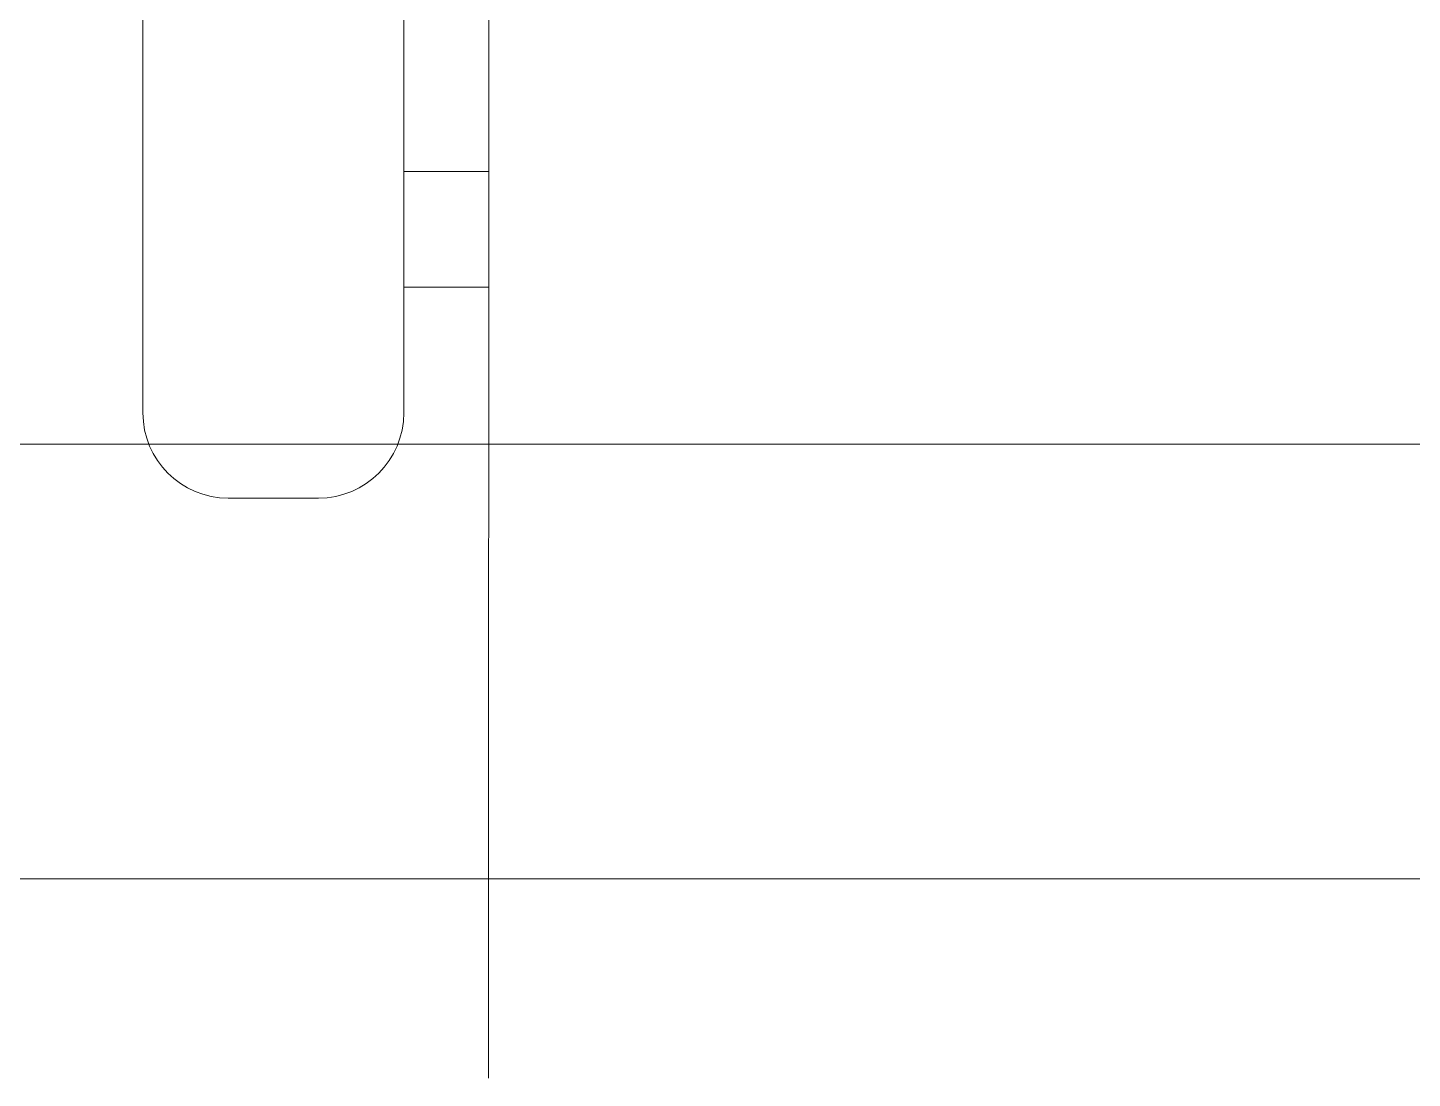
# Model space of a CAD drawing. Header units: metres. Extents: x 75097 to 220762, y -1557923 to -1361206.
# Drawn here: x 105124.7 to 105443.2, y -1446818.9 to -1446577.3 of the extents above; entities that cross this region are included whole.
import ezdxf

# ---------------------------------------------------------------- set-up
doc = ezdxf.new("R2010")
doc.units = ezdxf.units.M
doc.layers.get('0').update_dxf_attribs({"lineweight": 0})
doc.layers.add('A-100 - Copy$0$Medical Equipment and Furniture', color=8, linetype='Continuous', lineweight=0)
doc.layers.add('A-100 - Copy$0$NEW', color=8, linetype='Continuous', lineweight=5)

# ---------------------------------------------------------------- blocks, each defined once
blk = doc.blocks.new('*X81')
for p, q in [((5, 3), (5, 3)), ((5, 3), (5, 3)), ((5, 3), (5, 3)), ((5, 3), (5, 3)), ((5, 3), (5, 3)), ((5, 3), (5, 3)), ((5, 3), (5, 3)), ((5, 3), (5, 3)), ((5, 3), (5, 3)), ((5, 3), (5, 3)), ((5, 3), (5, 3)), ((5, 3), (5, 3)), ((5, 3), (5, 3)), ((5, 3), (5, 3)), ((5, 3), (5, 3)), ((5, 3), (5, 3)), ((5, 3), (5, 3)), ((5, 3), (5, 3)), ((5, 3), (5, 3)), ((5, 3), (5, 3)), ((5, 3), (5, 3)), ((5, 3), (5, 3)), ((5, 3), (5, 3)), ((5, 3), (5, 3)), ((5, 3), (5, 3)), ((5, 3), (5, 3)), ((5, 3), (5, 3)), ((5, 3), (5, 3)), ((5, 3), (5, 3)), ((5, 3), (5, 3)), ((5, 3), (5, 3)), ((5, 3), (5, 3)), ((5, 3), (5, 3)), ((5, 3), (5, 3)), ((5, 3), (5, 3)), ((5, 3), (5, 3)), ((5, 3), (5, 3)), ((5, 3), (5, 3)), ((5, 3), (5, 3)), ((5, 3), (5, 3)), ((5, 3), (5, 3)), ((5, 3), (5, 3)), ((5, 3), (5, 3)), ((5, 3), (5, 3)), ((5, 3), (5, 3)), ((5, 3), (5, 3)), ((5, 3), (5, 3)), ((5, 3), (5, 3)), ((5, 3), (5, 3)), ((5, 3), (5, 3)), ((5, 3), (5, 3)), ((5, 3), (5, 3)), ((5, 3), (5, 3)), ((5, 3), (5, 3)), ((5, 3), (5, 3)), ((5, 3), (5, 3)), ((5, 3), (5, 3)), ((5, 3), (5, 3)), ((5, 3), (5, 3)), ((5, 3), (5, 3)), ((5, 3), (5, 3)), ((5, 3), (5, 3)), ((5, 3), (5, 3)), ((5, 3), (5, 3)), ((5, 3), (5, 3)), ((5, 3), (5, 3)), ((6, 3), (5, 3)), ((5, 3), (5, 3)), ((6, 3), (5, 3)), ((5, 3), (5, 3)), ((6, 3), (5, 3)), ((5, 3), (5, 3)), ((6, 3), (5, 3)), ((5, 3), (5, 3)), ((5, 3), (5, 3)), ((5, 3), (5, 3)), ((5, 3), (5, 3)), ((5, 3), (5, 3)), ((5, 3), (5, 3)), ((5, 3), (5, 3)), ((5, 3), (5, 3)), ((5, 3), (5, 3)), ((5, 3), (5, 3)), ((5, 3), (5, 3)), ((5, 3), (5, 3)), ((5, 3), (5, 3)), ((5, 3), (5, 3)), ((5, 3), (5, 3)), ((5, 3), (5, 3)), ((5, 3), (5, 3)), ((5, 3), (5, 3)), ((5, 3), (5, 3)), ((5, 3), (5, 3)), ((5, 3), (5, 3)), ((5, 3), (5, 3)), ((5, 3), (5, 3)), ((6, 3), (6, 3)), ((6, 3), (6, 3)), ((6, 3), (6, 3)), ((6, 3), (6, 3)), ((6, 3), (6, 3)), ((6, 3), (6, 3)), ((6, 3), (6, 3)), ((6, 3), (6, 3)), ((6, 3), (6, 3)), ((6, 3), (6, 3)), ((6, 3), (6, 3)), ((6, 3), (6, 3)), ((6, 3), (6, 3)), ((6, 3), (6, 3)), ((6, 3), (6, 3)), ((6, 3), (6, 3)), ((6, 3), (6, 3)), ((6, 3), (6, 3)), ((6, 3), (6, 3)), ((6, 3), (6, 3)), ((6, 3), (6, 3)), ((6, 3), (6, 3)), ((6, 3), (6, 3)), ((6, 3), (6, 3)), ((6, 3), (6, 3)), ((6, 3), (6, 3)), ((6, 3), (6, 3)), ((6, 3), (6, 3)), ((6, 3), (6, 3)), ((6, 3), (6, 3)), ((6, 3), (6, 3)), ((6, 3), (6, 3)), ((6, 3), (6, 3)), ((6, 3), (6, 3)), ((6, 3), (6, 3)), ((6, 3), (6, 3)), ((6, 3), (6, 3)), ((6, 3), (6, 3)), ((6, 3), (6, 3)), ((6, 3), (6, 3)), ((6, 3), (6, 3)), ((6, 3), (6, 3)), ((6, 3), (6, 3)), ((6, 3), (6, 3)), ((6, 3), (6, 3)), ((6, 3), (6, 3)), ((6, 3), (6, 3)), ((6, 3), (6, 3)), ((6, 3), (6, 3)), ((6, 3), (6, 3)), ((6, 3), (6, 3)), ((6, 3), (6, 3)), ((6, 3), (6, 3)), ((6, 3), (6, 3)), ((6, 3), (6, 3)), ((6, 3), (6, 3)), ((6, 3), (6, 3)), ((6, 3), (6, 3)), ((6, 3), (6, 3)), ((6, 3), (6, 3)), ((6, 3), (6, 3)), ((6, 3), (6, 3)), ((6, 3), (6, 3)), ((6, 3), (6, 3)), ((6, 3), (6, 3)), ((6, 3), (6, 3)), ((6, 3), (6, 3)), ((6, 3), (6, 3)), ((6, 3), (6, 3)), ((6, 3), (6, 3)), ((6, 3), (6, 3)), ((6, 3), (6, 3)), ((6, 3), (6, 3)), ((6, 3), (6, 3)), ((6, 3), (6, 3)), ((6, 3), (6, 3)), ((6, 3), (6, 3)), ((6, 3), (6, 3)), ((6, 3), (6, 3)), ((6, 3), (6, 3)), ((6, 3), (6, 3)), ((6, 3), (6, 3)), ((6, 3), (6, 3)), ((6, 3), (6, 3)), ((6, 3), (6, 3)), ((6, 3), (6, 3)), ((6, 3), (6, 3)), ((6, 3), (6, 3)), ((6, 3), (6, 3)), ((6, 3), (6, 3)), ((6, 3), (6, 3)), ((6, 3), (6, 3)), ((6, 3), (6, 3)), ((6, 3), (6, 3)), ((6, 3), (6, 3)), ((6, 3), (6, 3)), ((6, 3), (6, 3)), ((6, 3), (6, 3)), ((6, 3), (6, 3)), ((6, 3), (6, 3)), ((6, 3), (6, 3)), ((6, 3), (6, 3)), ((6, 3), (6, 3)), ((6, 3), (6, 3)), ((6, 3), (6, 3)), ((6, 3), (6, 3)), ((6, 3), (6, 3)), ((6, 3), (6, 3)), ((6, 3), (6, 3)), ((6, 3), (6, 3)), ((6, 3), (6, 3)), ((6, 3), (6, 3)), ((6, 3), (6, 3)), ((6, 3), (6, 3)), ((6, 3), (6, 3)), ((6, 3), (6, 3)), ((6, 3), (6, 3)), ((6, 3), (6, 3)), ((6, 3), (6, 3)), ((6, 3), (6, 3)), ((6, 3), (6, 3)), ((6, 3), (6, 3)), ((6, 3), (6, 3)), ((6, 3), (6, 3)), ((6, 3), (6, 3)), ((6, 3), (6, 3)), ((6, 3), (6, 3)), ((6, 3), (6, 3)), ((6, 3), (6, 3)), ((6, 3), (6, 3)), ((6, 3), (6, 3)), ((6, 3), (6, 3)), ((6, 3), (6, 3)), ((6, 3), (6, 3)), ((6, 3), (6, 3)), ((6, 3), (6, 3)), ((6, 3), (6, 3)), ((6, 3), (6, 3)), ((6, 3), (6, 3)), ((6, 3), (6, 3)), ((6, 3), (6, 3)), ((6, 3), (6, 3)), ((6, 3), (6, 3)), ((6, 3), (6, 3)), ((6, 3), (6, 3)), ((6, 3), (6, 3)), ((6, 3), (6, 3)), ((6, 3), (6, 3)), ((6, 3), (6, 3)), ((6, 3), (6, 3)), ((6, 3), (6, 3)), ((6, 3), (6, 3)), ((6, 3), (6, 3)), ((6, 3), (6, 3)), ((6, 3), (6, 3)), ((6, 3), (6, 3)), ((6, 3), (6, 3)), ((6, 3), (6, 3)), ((6, 3), (6, 3)), ((6, 3), (6, 3)), ((6, 3), (6, 3)), ((6, 3), (6, 3)), ((6, 3), (6, 3)), ((6, 3), (6, 3)), ((6, 3), (6, 3)), ((6, 3), (6, 3)), ((6, 3), (6, 3)), ((6, 3), (6, 3)), ((6, 3), (6, 3)), ((6, 3), (6, 3)), ((6, 3), (6, 3)), ((6, 3), (6, 3)), ((6, 3), (6, 3)), ((6, 3), (6, 3)), ((6, 3), (6, 3)), ((6, 3), (6, 3)), ((6, 3), (6, 3)), ((6, 3), (6, 3)), ((6, 3), (6, 3)), ((6, 3), (6, 3)), ((6, 3), (6, 3)), ((6, 3), (6, 3)), ((6, 3), (6, 3)), ((6, 3), (6, 3)), ((6, 3), (6, 3)), ((6, 3), (6, 3)), ((6, 3), (6, 3)), ((6, 3), (6, 3)), ((6, 3), (6, 3)), ((6, 3), (6, 3)), ((6, 3), (6, 3)), ((6, 3), (6, 3)), ((6, 3), (6, 3)), ((6, 3), (6, 3)), ((6, 3), (6, 3)), ((6, 3), (6, 3)), ((6, 3), (6, 3)), ((6, 3), (6, 3)), ((6, 3), (6, 3)), ((6, 3), (6, 3)), ((6, 3), (6, 3)), ((6, 3), (6, 3)), ((6, 3), (6, 3)), ((6, 3), (6, 3)), ((6, 3), (5, 3)), ((6, 3), (5, 3)), ((6, 3), (5, 3)), ((6, 3), (5, 3)), ((6, 3), (5, 3)), ((6, 3), (6, 3)), ((6, 3), (6, 3)), ((6, 3), (6, 3)), ((6, 3), (6, 3)), ((6, 3), (6, 3)), ((6, 3), (6, 3)), ((6, 3), (6, 3)), ((6, 3), (6, 3)), ((6, 3), (6, 3)), ((6, 3), (6, 3)), ((6, 3), (6, 3)), ((6, 3), (6, 3)), ((6, 3), (6, 3)), ((6, 3), (6, 3)), ((6, 3), (6, 3)), ((6, 3), (6, 3)), ((6, 3), (6, 3)), ((6, 3), (6, 3)), ((6, 3), (6, 3)), ((6, 3), (6, 3)), ((6, 3), (6, 3)), ((6, 3), (6, 3)), ((6, 3), (6, 3)), ((6, 3), (6, 3)), ((6, 3), (6, 3)), ((6, 3), (6, 3)), ((6, 3), (6, 3)), ((6, 3), (6, 3)), ((6, 3), (6, 3)), ((6, 3), (6, 3)), ((6, 3), (6, 3)), ((6, 3), (6, 3)), ((6, 3), (6, 3)), ((6, 3), (6, 3)), ((6, 3), (6, 3)), ((6, 3), (6, 3)), ((6, 3), (6, 3)), ((6, 3), (6, 3)), ((6, 3), (6, 3)), ((6, 3), (6, 3)), ((6, 3), (6, 3)), ((6, 3), (6, 3)), ((6, 3), (6, 3)), ((6, 3), (6, 3)), ((6, 3), (6, 3)), ((6, 3), (6, 3)), ((6, 3), (6, 3)), ((6, 3), (6, 3)), ((6, 3), (6, 3)), ((6, 3), (6, 3)), ((6, 3), (6, 3)), ((6, 3), (6, 3)), ((6, 3), (6, 3)), ((6, 3), (6, 3)), ((6, 3), (6, 3)), ((6, 3), (6, 3)), ((6, 3), (6, 3)), ((6, 3), (6, 3)), ((6, 3), (6, 3)), ((6, 3), (6, 3)), ((6, 3), (6, 3)), ((6, 3), (6, 3)), ((6, 3), (6, 3)), ((6, 3), (6, 3)), ((6, 3), (6, 3)), ((6, 3), (6, 3)), ((6, 3), (6, 3)), ((6, 3), (6, 3)), ((6, 3), (6, 3)), ((6, 3), (6, 3)), ((6, 3), (6, 3)), ((6, 3), (6, 3)), ((6, 3), (6, 3)), ((6, 3), (6, 3)), ((6, 3), (6, 3)), ((6, 3), (6, 3)), ((6, 3), (6, 3)), ((6, 3), (6, 3)), ((6, 3), (6, 3)), ((6, 3), (6, 3)), ((6, 3), (6, 3)), ((6, 3), (6, 3)), ((6, 3), (6, 3)), ((6, 3), (6, 3)), ((6, 3), (6, 3)), ((6, 3), (6, 3)), ((6, 3), (6, 3)), ((6, 3), (6, 3)), ((6, 3), (6, 3)), ((6, 3), (6, 3)), ((6, 3), (6, 3)), ((6, 3), (6, 3)), ((6, 3), (6, 3)), ((6, 3), (6, 3)), ((6, 3), (6, 3)), ((6, 3), (6, 3)), ((6, 3), (6, 3)), ((6, 3), (6, 3)), ((6, 3), (6, 3)), ((6, 3), (6, 3)), ((6, 3), (6, 3)), ((6, 3), (6, 3)), ((6, 3), (6, 3)), ((6, 3), (6, 3)), ((6, 3), (6, 3)), ((6, 3), (6, 3)), ((6, 3), (6, 3)), ((6, 3), (6, 3)), ((6, 3), (6, 3)), ((6, 3), (6, 3)), ((6, 3), (6, 3)), ((6, 3), (6, 3)), ((6, 3), (6, 3)), ((6, 3), (6, 3)), ((6, 3), (6, 3)), ((6, 3), (6, 3)), ((6, 3), (6, 3)), ((6, 3), (6, 3)), ((6, 3), (6, 3)), ((6, 3), (6, 3)), ((6, 3), (6, 3)), ((6, 3), (6, 3)), ((6, 3), (6, 3)), ((6, 3), (6, 3)), ((6, 3), (6, 3)), ((6, 3), (6, 3)), ((6, 3), (6, 3)), ((6, 3), (6, 3)), ((6, 3), (6, 3)), ((6, 3), (6, 3)), ((6, 3), (6, 3)), ((6, 3), (6, 3)), ((6, 3), (6, 3)), ((6, 3), (6, 3)), ((6, 3), (6, 3)), ((6, 3), (6, 3)), ((6, 3), (6, 3)), ((6, 3), (6, 3)), ((6, 3), (6, 3)), ((6, 3), (6, 3)), ((6, 3), (6, 3)), ((6, 3), (6, 3)), ((6, 3), (6, 3)), ((6, 3), (6, 3)), ((6, 3), (6, 3)), ((6, 3), (6, 3)), ((6, 3), (6, 3)), ((6, 3), (6, 3)), ((6, 3), (6, 3)), ((6, 3), (6, 3)), ((6, 3), (6, 3)), ((6, 3), (6, 3)), ((6, 3), (6, 3)), ((6, 3), (6, 3)), ((6, 3), (6, 3)), ((6, 3), (6, 3)), ((6, 3), (6, 3)), ((6, 3), (6, 3)), ((6, 3), (6, 3)), ((6, 3), (6, 3)), ((6, 3), (6, 3)), ((6, 3), (6, 3)), ((6, 3), (6, 3)), ((6, 3), (6, 3)), ((6, 3), (6, 3)), ((6, 3), (6, 3)), ((6, 3), (6, 3)), ((6, 3), (6, 3)), ((6, 3), (6, 3)), ((6, 3), (6, 3)), ((6, 3), (6, 3)), ((6, 3), (6, 3)), ((6, 3), (6, 3)), ((6, 3), (6, 3)), ((6, 3), (6, 3)), ((6, 3), (6, 3)), ((6, 3), (6, 3)), ((6, 3), (6, 3)), ((6, 3), (6, 3)), ((6, 3), (6, 3)), ((6, 3), (6, 3)), ((6, 3), (6, 3)), ((6, 3), (6, 3)), ((6, 3), (6, 3)), ((6, 3), (6, 3)), ((6, 3), (6, 3)), ((6, 3), (6, 3)), ((6, 3), (6, 3)), ((6, 3), (6, 3)), ((6, 3), (6, 3)), ((6, 3), (6, 3)), ((6, 3), (6, 3)), ((6, 3), (6, 3)), ((6, 3), (6, 3)), ((6, 3), (6, 3)), ((6, 3), (6, 3)), ((6, 3), (6, 3)), ((6, 3), (6, 3)), ((6, 3), (6, 3)), ((6, 3), (6, 3)), ((6, 3), (6, 3)), ((6, 3), (6, 3)), ((6, 3), (6, 3)), ((6, 3), (6, 3)), ((6, 3), (6, 3)), ((6, 3), (6, 3)), ((6, 3), (6, 3)), ((6, 3), (6, 3)), ((6, 3), (6, 3)), ((6, 3), (6, 3)), ((6, 3), (6, 3)), ((6, 3), (6, 3)), ((6, 3), (6, 3)), ((6, 3), (6, 3)), ((6, 3), (6, 3)), ((6, 3), (6, 3)), ((6, 3), (6, 3)), ((6, 3), (6, 3)), ((6, 3), (6, 3)), ((6, 3), (6, 3)), ((6, 3), (6, 3)), ((6, 3), (6, 3)), ((6, 3), (6, 3)), ((6, 3), (6, 3)), ((6, 3), (6, 3)), ((6, 3), (6, 3)), ((6, 3), (6, 3)), ((6, 3), (6, 3)), ((6, 3), (6, 3)), ((6, 3), (6, 3)), ((6, 3), (6, 3)), ((6, 3), (6, 3)), ((6, 3), (6, 3)), ((6, 3), (6, 3)), ((6, 3), (6, 3)), ((6, 3), (6, 3)), ((6, 3), (6, 3)), ((6, 3), (6, 3)), ((6, 3), (6, 3)), ((6, 3), (6, 3)), ((6, 3), (6, 3)), ((6, 3), (6, 3)), ((6, 3), (6, 3)), ((6, 3), (6, 3)), ((6, 3), (6, 3)), ((6, 3), (6, 3)), ((6, 3), (6, 3)), ((6, 3), (6, 3)), ((6, 3), (6, 3)), ((6, 3), (6, 3)), ((6, 3), (6, 3)), ((6, 3), (6, 3)), ((6, 3), (6, 3)), ((6, 3), (6, 3)), ((6, 3), (6, 3)), ((6, 3), (6, 3)), ((6, 3), (6, 3)), ((6, 3), (6, 3)), ((6, 3), (6, 3)), ((6, 3), (6, 3)), ((6, 3), (6, 3)), ((6, 3), (6, 3)), ((6, 3), (6, 3)), ((6, 3), (6, 3)), ((6, 3), (6, 3)), ((6, 3), (6, 3)), ((6, 3), (6, 3)), ((6, 3), (6, 3)), ((6, 3), (6, 3)), ((6, 3), (6, 3)), ((6, 3), (6, 3)), ((6, 3), (6, 3)), ((6, 3), (6, 3)), ((6, 3), (6, 3)), ((6, 3), (6, 3)), ((6, 3), (6, 3)), ((6, 3), (6, 3)), ((6, 3), (6, 3)), ((6, 3), (6, 3)), ((6, 3), (6, 3)), ((6, 3), (6, 3)), ((6, 3), (6, 3)), ((6, 3), (6, 3)), ((6, 3), (6, 3)), ((6, 3), (6, 3)), ((6, 3), (6, 3)), ((6, 3), (6, 3)), ((6, 3), (6, 3)), ((6, 3), (6, 3)), ((6, 3), (6, 3)), ((6, 3), (6, 3)), ((6, 3), (6, 3)), ((6, 3), (6, 3)), ((6, 3), (6, 3)), ((6, 3), (6, 3)), ((6, 3), (6, 3)), ((6, 3), (6, 3)), ((6, 3), (6, 3)), ((6, 3), (6, 3)), ((6, 3), (6, 3)), ((6, 3), (6, 3)), ((6, 3), (6, 3)), ((6, 3), (6, 3)), ((6, 3), (6, 3)), ((6, 3), (6, 3)), ((6, 3), (6, 3)), ((6, 3), (6, 3)), ((6, 3), (6, 3)), ((6, 3), (6, 3)), ((6, 3), (6, 3)), ((6, 3), (6, 3)), ((6, 3), (6, 3)), ((6, 3), (6, 3)), ((6, 3), (6, 3)), ((6, 3), (6, 3)), ((6, 3), (6, 3)), ((6, 3), (6, 3))]:
    blk.add_line(p, q)
blk = doc.blocks.new('*X82')
for p, q in [((13, 1), (13, 1)), ((13, 1), (13, 1)), ((13, 1), (13, 1)), ((13, 1), (13, 1)), ((13, 1), (13, 1)), ((13, 1), (13, 1)), ((13, 1), (13, 1)), ((13, 1), (13, 1)), ((13, 1), (13, 1)), ((13, 1), (13, 1)), ((13, 1), (13, 1)), ((13, 1), (13, 1)), ((13, 1), (13, 1)), ((13, 1), (13, 1)), ((13, 1), (13, 1)), ((13, 1), (14, 1)), ((13, 1), (14, 1)), ((13, 1), (14, 1)), ((13, 1), (13, 1)), ((13, 1), (13, 1)), ((13, 1), (13, 1)), ((13, 1), (13, 1)), ((13, 1), (13, 1)), ((13, 1), (13, 1)), ((13, 1), (13, 1)), ((13, 1), (13, 1)), ((13, 1), (13, 1)), ((13, 1), (13, 1)), ((13, 1), (13, 1)), ((13, 1), (13, 1)), ((13, 1), (13, 1)), ((13, 1), (13, 1)), ((13, 1), (13, 1)), ((13, 1), (13, 1)), ((13, 1), (13, 1)), ((13, 1), (13, 1)), ((13, 1), (13, 1)), ((13, 1), (13, 1)), ((13, 1), (13, 1)), ((13, 1), (13, 1)), ((13, 1), (13, 1)), ((13, 1), (13, 1)), ((13, 1), (13, 1)), ((13, 1), (13, 1)), ((13, 1), (13, 1)), ((13, 1), (13, 1)), ((13, 1), (13, 1)), ((13, 1), (13, 1)), ((13, 1), (13, 1)), ((13, 1), (13, 1)), ((13, 1), (13, 1)), ((13, 1), (13, 1)), ((13, 1), (13, 1)), ((13, 1), (13, 1)), ((13, 1), (13, 1)), ((13, 1), (13, 1)), ((13, 1), (13, 1)), ((13, 1), (13, 1)), ((13, 1), (13, 1)), ((13, 1), (13, 1)), ((13, 1), (13, 1)), ((13, 1), (13, 1)), ((13, 1), (13, 1)), ((13, 1), (13, 1)), ((13, 1), (13, 1)), ((13, 1), (13, 1)), ((13, 1), (13, 1)), ((13, 1), (13, 1)), ((13, 1), (13, 1)), ((13, 1), (13, 1)), ((13, 1), (13, 1)), ((13, 1), (13, 1)), ((13, 1), (13, 1)), ((13, 1), (13, 1)), ((13, 1), (13, 1)), ((13, 1), (13, 1)), ((13, 1), (13, 1)), ((13, 1), (13, 1)), ((13, 1), (13, 1)), ((13, 1), (13, 1)), ((13, 1), (13, 1)), ((13, 1), (13, 1)), ((13, 1), (13, 1)), ((13, 1), (13, 1)), ((13, 1), (13, 1)), ((13, 1), (13, 1)), ((13, 1), (13, 1)), ((13, 1), (13, 1)), ((13, 1), (13, 1)), ((13, 1), (13, 1)), ((13, 1), (13, 1)), ((13, 1), (13, 1)), ((13, 1), (13, 1)), ((13, 1), (13, 1)), ((13, 1), (13, 1)), ((13, 1), (13, 1)), ((13, 1), (13, 1)), ((13, 1), (13, 1)), ((13, 1), (13, 1)), ((13, 1), (13, 1)), ((13, 1), (13, 1)), ((13, 1), (13, 1)), ((13, 1), (13, 1)), ((13, 1), (13, 1)), ((13, 1), (13, 1)), ((13, 1), (13, 1)), ((13, 1), (13, 1)), ((13, 1), (13, 1)), ((13, 1), (13, 1)), ((13, 1), (13, 1)), ((13, 1), (13, 1)), ((13, 1), (13, 1)), ((13, 1), (13, 1)), ((13, 1), (13, 1)), ((13, 1), (13, 1)), ((13, 1), (13, 1)), ((13, 1), (13, 1)), ((13, 1), (13, 1)), ((13, 1), (13, 1)), ((13, 1), (13, 1)), ((13, 1), (13, 1)), ((13, 1), (13, 1)), ((13, 1), (13, 1)), ((13, 1), (14, 1)), ((13, 0), (13, 0)), ((13, 0), (13, 0)), ((13, 0), (13, 0)), ((13, 0), (13, 0)), ((13, 0), (13, 0)), ((13, 0), (13, 0)), ((13, 0), (13, 0)), ((13, 0), (13, 0)), ((13, 0), (13, 0)), ((13, 0), (13, 0)), ((13, 0), (13, 0)), ((13, 0), (13, 0)), ((13, 0), (13, 0)), ((13, 0), (13, 0)), ((13, 0), (13, 0)), ((13, 0), (13, 0)), ((13, 0), (13, 0)), ((13, 0), (13, 0)), ((13, 0), (13, 0)), ((13, 0), (13, 0)), ((13, 0), (13, 0)), ((13, 0), (13, 0)), ((13, 0), (13, 0)), ((13, 0), (13, 0)), ((13, 0), (13, 0)), ((13, 0), (13, 0)), ((13, 0), (13, 0)), ((13, 0), (13, 0)), ((13, 0), (13, 0)), ((13, 0), (13, 0)), ((13, 0), (13, 0)), ((13, 0), (13, 0)), ((13, 0), (13, 0)), ((13, 0), (13, 0)), ((13, 0), (13, 0)), ((13, 0), (13, 0)), ((13, 0), (13, 0)), ((13, 0), (13, 0)), ((13, 0), (13, 0)), ((13, 0), (13, 0)), ((13, 0), (13, 0)), ((13, 0), (13, 0)), ((13, 0), (13, 0)), ((13, 0), (13, 0)), ((13, 0), (13, 0)), ((13, 0), (13, 0)), ((13, 0), (13, 0)), ((13, 0), (13, 0)), ((13, 0), (14, 0)), ((13, 0), (14, 0)), ((13, 0), (13, 0)), ((13, 0), (14, 0)), ((14, 1), (14, 1)), ((14, 1), (14, 1)), ((14, 1), (14, 1)), ((14, 1), (14, 1)), ((14, 1), (14, 1)), ((14, 1), (14, 1)), ((14, 1), (14, 1)), ((14, 1), (14, 1)), ((14, 1), (14, 1)), ((14, 1), (14, 1)), ((14, 1), (14, 1)), ((14, 1), (14, 1)), ((14, 1), (14, 1)), ((14, 1), (14, 1)), ((14, 1), (14, 1)), ((14, 1), (14, 1)), ((14, 1), (14, 1)), ((14, 1), (14, 1)), ((14, 1), (14, 1)), ((14, 1), (14, 1)), ((14, 1), (14, 1)), ((14, 1), (14, 1)), ((14, 1), (14, 1)), ((14, 1), (14, 1)), ((14, 1), (14, 1)), ((14, 1), (14, 1)), ((14, 1), (14, 1)), ((14, 1), (14, 1)), ((14, 1), (14, 1)), ((14, 1), (14, 1)), ((14, 1), (14, 1)), ((14, 1), (14, 1)), ((14, 1), (14, 1)), ((14, 1), (14, 1)), ((14, 1), (14, 1)), ((14, 1), (14, 1)), ((14, 1), (14, 1)), ((14, 1), (14, 1)), ((14, 1), (14, 1)), ((14, 1), (14, 1)), ((14, 1), (14, 1)), ((14, 1), (14, 1)), ((14, 1), (14, 1)), ((14, 1), (14, 1)), ((14, 1), (14, 1)), ((14, 1), (14, 1)), ((14, 1), (14, 1)), ((14, 1), (14, 1)), ((14, 1), (14, 1)), ((14, 1), (14, 1)), ((14, 1), (14, 1)), ((14, 1), (14, 1)), ((14, 1), (14, 1)), ((14, 1), (14, 1)), ((14, 1), (14, 1)), ((14, 1), (14, 1)), ((14, 1), (14, 1)), ((14, 1), (14, 1)), ((14, 1), (14, 1)), ((14, 1), (14, 1)), ((14, 1), (14, 1)), ((14, 1), (14, 1)), ((14, 1), (14, 1)), ((14, 1), (14, 1)), ((14, 1), (14, 1)), ((14, 1), (14, 1)), ((14, 1), (14, 1)), ((14, 1), (14, 1)), ((14, 1), (14, 1)), ((14, 1), (14, 1)), ((14, 1), (14, 1)), ((14, 1), (14, 1)), ((14, 1), (14, 1)), ((14, 1), (14, 1)), ((14, 1), (14, 1)), ((14, 1), (14, 1)), ((14, 1), (14, 1)), ((14, 1), (14, 1)), ((14, 1), (14, 1)), ((14, 1), (14, 1)), ((14, 1), (14, 1)), ((14, 1), (14, 1)), ((14, 1), (14, 1)), ((14, 1), (14, 1)), ((14, 1), (14, 1)), ((14, 1), (14, 1)), ((14, 1), (14, 1)), ((14, 1), (14, 1)), ((14, 1), (14, 1)), ((14, 1), (14, 1)), ((14, 1), (14, 1)), ((14, 1), (14, 1)), ((14, 1), (14, 1)), ((14, 1), (14, 1)), ((14, 0), (14, 0)), ((14, 0), (14, 0)), ((14, 0), (14, 0)), ((14, 0), (14, 0)), ((14, 0), (14, 0)), ((14, 0), (14, 0)), ((14, 0), (14, 0)), ((14, 0), (14, 0)), ((14, 0), (14, 0)), ((14, 0), (14, 0)), ((14, 0), (14, 0)), ((14, 0), (14, 0)), ((14, 0), (14, 0)), ((14, 0), (14, 0)), ((14, 0), (14, 0)), ((14, 0), (14, 0)), ((14, 0), (14, 0)), ((14, 0), (14, 0)), ((14, 0), (14, 0)), ((14, 0), (14, 0)), ((14, 0), (14, 0)), ((14, 0), (14, 0)), ((14, 0), (14, 0)), ((14, 0), (14, 0)), ((14, 0), (14, 0)), ((14, 0), (14, 0)), ((14, 0), (14, 0)), ((14, 0), (14, 0)), ((14, 0), (14, 0)), ((14, 0), (14, 0)), ((14, 0), (14, 0)), ((14, 0), (14, 0)), ((14, 0), (14, 0)), ((14, 0), (14, 0)), ((14, 0), (14, 0)), ((14, 0), (14, 0)), ((14, 0), (14, 0)), ((14, 0), (14, 0)), ((14, 0), (14, 0)), ((14, 0), (14, 0)), ((14, 0), (14, 0)), ((14, 0), (14, 0)), ((14, 0), (14, 0)), ((14, 0), (14, 0)), ((14, 0), (14, 0)), ((14, 0), (14, 0)), ((14, 0), (14, 0)), ((14, 0), (14, 0)), ((13, 0), (13, 0)), ((13, 0), (14, 0)), ((13, 0), (13, 0)), ((13, 0), (14, 0)), ((13, 0), (13, 0)), ((13, 0), (14, 0)), ((13, 0), (13, 0)), ((13, 0), (13, 0)), ((13, 0), (13, 0)), ((13, 0), (13, 0)), ((13, 0), (14, 0)), ((13, 0), (13, 0)), ((13, 0), (14, 0)), ((13, 0), (13, 0)), ((13, 0), (14, 0)), ((13, 0), (13, 0)), ((13, 0), (14, 0)), ((13, 0), (13, 0)), ((13, 0), (14, 0)), ((13, 0), (13, 0)), ((13, 0), (14, 0)), ((13, 0), (13, 0)), ((13, 0), (14, 0)), ((13, 0), (13, 0)), ((13, 0), (13, 0)), ((13, 0), (13, 0)), ((13, 0), (14, 0)), ((13, 0), (13, 0)), ((13, 0), (14, 0)), ((13, 0), (13, 0)), ((13, 0), (14, 0)), ((13, 0), (13, 0)), ((13, 0), (14, 0)), ((13, 0), (13, 0)), ((13, 0), (13, 0)), ((13, 0), (13, 0)), ((13, 0), (13, 0)), ((13, 0), (13, 0)), ((13, 0), (13, 0)), ((13, 0), (13, 0)), ((13, 0), (13, 0)), ((13, 0), (13, 0)), ((13, 0), (13, 0)), ((13, 0), (13, 0)), ((13, 0), (13, 0)), ((13, 0), (13, 0)), ((13, 0), (13, 0)), ((13, 0), (13, 0)), ((13, 0), (13, 0)), ((13, 0), (13, 0)), ((13, 0), (13, 0)), ((13, 0), (13, 0)), ((13, 0), (13, 0)), ((13, 0), (13, 0)), ((13, 0), (13, 0)), ((13, 0), (13, 0)), ((13, 0), (13, 0)), ((13, 0), (13, 0)), ((13, 0), (13, 0)), ((13, 0), (13, 0)), ((13, 0), (13, 0)), ((13, 0), (13, 0)), ((13, 0), (13, 0)), ((13, 0), (13, 0)), ((13, -1), (13, -1)), ((13, -1), (13, -1)), ((13, -1), (13, -1)), ((13, -1), (13, -1)), ((13, -1), (13, -1)), ((13, -1), (14, -1)), ((13, -1), (13, -1)), ((14, 0), (14, 0)), ((14, 0), (14, 0)), ((14, 0), (14, 0)), ((14, 0), (14, 0)), ((14, 0), (14, 0)), ((14, 0), (14, 0)), ((14, 0), (14, 0)), ((14, 0), (14, 0)), ((14, 0), (14, 0)), ((14, 0), (14, 0)), ((14, 0), (14, 0)), ((14, 0), (14, 0)), ((14, 0), (14, 0)), ((14, 0), (14, 0)), ((14, 0), (14, 0)), ((13, 0), (14, 0)), ((14, 0), (14, 0)), ((14, 0), (14, 0)), ((14, 0), (14, 0)), ((14, 0), (14, 0)), ((14, 0), (14, 0)), ((14, 0), (14, 0)), ((14, 0), (14, 0)), ((14, 0), (14, 0)), ((14, 0), (14, 0)), ((14, 0), (14, 0)), ((14, 0), (14, 0)), ((14, 0), (14, 0)), ((14, 0), (14, 0)), ((14, 0), (14, 0)), ((14, 0), (14, 0)), ((14, 0), (14, 0)), ((14, 0), (14, 0)), ((14, 0), (14, 0)), ((14, 0), (14, 0)), ((14, 0), (14, 0)), ((14, 0), (14, 0)), ((14, 0), (14, 0)), ((14, 0), (14, 0)), ((14, 0), (14, 0)), ((14, 0), (14, 0)), ((14, 0), (14, 0)), ((14, 0), (14, 0)), ((14, 0), (14, 0)), ((14, 0), (14, 0)), ((14, 0), (14, 0)), ((14, 0), (14, 0)), ((14, 0), (14, 0)), ((14, 0), (14, 0)), ((14, 0), (14, 0)), ((14, -1), (14, -1)), ((14, -1), (14, -1)), ((14, -1), (14, -1)), ((14, -1), (14, -1)), ((14, -1), (14, -1))]:
    blk.add_line(p, q)
blk = doc.blocks.new('A-100 - Copy$0$GF21018-P')
for p, q in [((0.22049, 0.47563), (0.22049, 0.0675)), ((0.25963, 0.34221), (0.2804, 0.34221)), ((0.24001, 0.32259), (0.24001, 0.14)), ((0.30001, 0.32259), (0.30001, 0.14)), ((0.22049, 0.29372), (0.24001, 0.29372)), ((0.22049, 0.26708), (0.24001, 0.26708))]:
    blk.add_line(p, q)
for points in [[(0.24001, 0.29372), (0.24001, 0.29372), (0.24001, 0.29372), (0.24001, 0.29372), (0.24001, 0.29372), (0.24001, 0.29372), (0.24001, 0.29372), (0.24001, 0.29372), (0.24001, 0.29372), (0.24001, 0.29372), (0.24001, 0.29372), (0.24001, 0.29372), (0.24001, 0.29372), (0.24001, 0.29372), (0.24001, 0.29372), (0.24001, 0.29372), (0.24001, 0.29372), (0.24001, 0.29372), (0.24001, 0.29372), (0.24001, 0.29372), (0.24001, 0.29372), (0.24001, 0.29372), (0.24001, 0.29372), (0.24001, 0.29372), (0.24001, 0.29372), (0.24001, 0.29372), (0.24001, 0.29372), (0.24001, 0.29372), (0.24001, 0.29372), (0.24001, 0.29372), (0.24001, 0.29372), (0.24001, 0.29372), (0.24001, 0.29372), (0.24001, 0.29372), (0.24001, 0.29372), (0.24001, 0.29372), (0.24001, 0.29372), (0.24001, 0.29372), (0.24001, 0.29372), (0.24001, 0.29372), (0.24001, 0.29372), (0.24001, 0.29372), (0.24001, 0.29372), (0.24001, 0.29372), (0.24001, 0.29372), (0.24001, 0.29372), (0.24001, 0.29372), (0.24001, 0.29372), (0.24001, 0.29372), (0.24001, 0.29372), (0.24001, 0.29372), (0.24001, 0.29372), (0.24001, 0.29372), (0.24001, 0.29372), (0.24001, 0.29372), (0.24001, 0.29372), (0.24001, 0.29372), (0.24001, 0.29372), (0.24001, 0.29372), (0.24001, 0.29372), (0.24001, 0.29372), (0.24001, 0.29372), (0.24001, 0.29372), (0.24001, 0.29372), (0.24001, 0.29372), (0.24001, 0.29372), (0.24001, 0.29372), (0.24001, 0.29372), (0.24001, 0.29372), (0.24001, 0.29372), (0.24001, 0.29372), (0.24001, 0.29372), (0.24001, 0.29372), (0.24001, 0.29372), (0.24001, 0.29372), (0.24001, 0.29372), (0.24001, 0.29372), (0.24001, 0.29372), (0.24001, 0.29372), (0.24001, 0.29372), (0.24001, 0.29372), (0.24001, 0.29372), (0.24001, 0.29372), (0.24001, 0.29372), (0.24001, 0.29372), (0.24001, 0.29372), (0.24001, 0.29372), (0.24001, 0.29372), (0.24001, 0.29372), (0.24001, 0.29372), (0.24001, 0.29372), (0.24001, 0.29372), (0.24001, 0.29372), (0.24001, 0.29372), (0.24001, 0.29372), (0.24001, 0.29372), (0.24001, 0.29372), (0.24001, 0.29372), (0.24001, 0.29372), (0.24001, 0.29372), (0.24001, 0.29372), (0.24001, 0.29372), (0.24001, 0.29372), (0.24001, 0.29372), (0.24001, 0.29372), (0.24001, 0.29372), (0.24001, 0.29372), (0.24001, 0.29372), (0.24001, 0.29372), (0.24001, 0.29372), (0.24001, 0.29372), (0.24001, 0.29372), (0.24001, 0.29372), (0.24001, 0.29372), (0.24001, 0.29372), (0.24001, 0.29372), (0.24001, 0.29372), (0.24001, 0.29372), (0.24001, 0.29372), (0.24001, 0.29372), (0.24001, 0.29372), (0.24001, 0.29372), (0.24001, 0.29372), (0.24001, 0.29372), (0.24001, 0.29372), (0.24001, 0.29372), (0.24001, 0.29372), (0.24001, 0.29372), (0.24001, 0.29372), (0.24001, 0.29372), (0.24001, 0.29372), (0.24001, 0.29372), (0.24001, 0.29372), (0.24001, 0.29372), (0.24001, 0.29372), (0.24001, 0.29372), (0.24001, 0.29372), (0.24001, 0.29372), (0.24001, 0.29372), (0.24001, 0.29372), (0.24001, 0.29372), (0.24001, 0.29372), (0.24001, 0.29372), (0.24001, 0.29372), (0.24001, 0.29372), (0.24001, 0.29372), (0.24001, 0.29372), (0.24001, 0.29372), (0.24001, 0.29372), (0.24001, 0.29372), (0.24001, 0.29372), (0.24001, 0.29372), (0.24001, 0.29372), (0.24001, 0.29372), (0.24001, 0.29372), (0.24001, 0.29372), (0.24001, 0.29372), (0.24001, 0.29372), (0.24001, 0.29372), (0.24001, 0.29372), (0.24001, 0.29372), (0.24001, 0.29372), (0.24001, 0.29372), (0.24001, 0.29372), (0.24001, 0.29372), (0.24001, 0.29372), (0.24001, 0.29372), (0.24001, 0.29372), (0.24001, 0.29372), (0.24001, 0.29372), (0.24001, 0.29372), (0.24001, 0.29372), (0.24001, 0.29372), (0.24001, 0.29372), (0.24001, 0.29372), (0.24001, 0.29372), (0.24001, 0.29372), (0.24001, 0.29372), (0.24001, 0.29372), (0.24001, 0.29372), (0.24001, 0.29372), (0.24001, 0.29372), (0.24001, 0.29372), (0.24001, 0.29372), (0.24001, 0.29372), (0.24001, 0.29372), (0.24001, 0.29372), (0.24001, 0.29372), (0.24001, 0.29372), (0.24001, 0.29372), (0.24001, 0.29372), (0.24001, 0.29372), (0.24001, 0.29372), (0.24001, 0.29372), (0.24001, 0.29372), (0.24001, 0.29372), (0.24001, 0.29372), (0.24001, 0.29372), (0.24001, 0.29372), (0.24001, 0.29372), (0.24001, 0.29372), (0.24001, 0.29372), (0.24001, 0.29372), (0.24001, 0.29372), (0.24001, 0.29372), (0.24001, 0.29372), (0.24001, 0.29372), (0.24001, 0.29372), (0.24001, 0.29372), (0.24001, 0.29372), (0.24001, 0.29372), (0.24001, 0.29372), (0.24001, 0.29372), (0.24001, 0.29372), (0.24001, 0.29372), (0.24001, 0.29372), (0.24001, 0.29372), (0.24001, 0.29372), (0.24001, 0.29372), (0.24001, 0.29372), (0.24001, 0.29372), (0.24001, 0.29372), (0.24001, 0.29372), (0.24001, 0.29372), (0.24001, 0.29372), (0.24001, 0.29372), (0.24001, 0.29372), (0.24001, 0.29372), (0.24001, 0.29372), (0.24001, 0.29372), (0.24001, 0.29372), (0.24001, 0.29372), (0.24001, 0.29372), (0.24001, 0.29372), (0.24001, 0.29372), (0.24001, 0.29372), (0.24001, 0.29372), (0.24001, 0.29372), (0.24001, 0.29372), (0.24001, 0.29372), (0.24001, 0.29372), (0.24001, 0.29372), (0.24001, 0.29372), (0.24001, 0.29372), (0.24001, 0.29372), (0.24001, 0.29372), (0.24001, 0.29372), (0.24001, 0.29372), (0.24001, 0.29372), (0.24001, 0.29372), (0.24001, 0.29372), (0.24001, 0.29372), (0.24001, 0.29372), (0.24001, 0.29372), (0.24001, 0.29372), (0.24001, 0.29372), (0.24001, 0.29372), (0.24001, 0.29372), (0.24001, 0.29372), (0.24001, 0.29372), (0.24001, 0.29372), (0.24001, 0.29372), (0.24001, 0.29372), (0.24001, 0.29372), (0.24001, 0.29372), (0.24001, 0.29372), (0.24001, 0.29372), (0.24001, 0.29372), (0.24001, 0.29372), (0.24001, 0.29372), (0.24001, 0.29372), (0.24001, 0.29372), (0.24001, 0.29372), (0.24001, 0.29372), (0.24001, 0.29372), (0.24001, 0.29372), (0.24001, 0.29372)], [(0.24001, 0.29372), (0.24001, 0.29372), (0.24001, 0.29372), (0.24001, 0.29372), (0.24001, 0.29372), (0.24001, 0.29372), (0.24001, 0.29372), (0.24001, 0.29372), (0.24001, 0.29372), (0.24001, 0.29372), (0.24001, 0.29372), (0.24001, 0.29372), (0.24001, 0.29372), (0.24001, 0.29372), (0.24001, 0.29372), (0.24001, 0.29372), (0.24001, 0.29372), (0.24001, 0.29372), (0.24001, 0.29372), (0.24001, 0.29372), (0.24001, 0.29372), (0.24001, 0.29372), (0.24001, 0.29372), (0.24001, 0.29372), (0.24001, 0.29372), (0.24001, 0.29372), (0.24001, 0.29372), (0.24001, 0.29372), (0.24001, 0.29372), (0.24001, 0.29372), (0.24001, 0.29372), (0.24001, 0.29372), (0.24001, 0.29372), (0.24001, 0.29372), (0.24001, 0.29372), (0.24001, 0.29372), (0.24001, 0.29372), (0.24001, 0.29372), (0.24001, 0.29372), (0.24001, 0.29372), (0.24001, 0.29372), (0.24001, 0.29372), (0.24001, 0.29372), (0.24001, 0.29372), (0.24001, 0.29372), (0.24001, 0.29372), (0.24001, 0.29372), (0.24001, 0.29372), (0.24001, 0.29372), (0.24001, 0.29372), (0.24001, 0.29372), (0.24001, 0.29372), (0.24001, 0.29372), (0.24001, 0.29372), (0.24001, 0.29372), (0.24001, 0.29372), (0.24001, 0.29372), (0.24001, 0.29372), (0.24001, 0.29372), (0.24001, 0.29372), (0.24001, 0.29372), (0.24001, 0.29372), (0.24001, 0.29372), (0.24001, 0.29372), (0.24001, 0.29372), (0.24001, 0.29372), (0.24001, 0.29372), (0.24001, 0.29372), (0.24001, 0.29372), (0.24001, 0.29372), (0.24001, 0.29372), (0.24001, 0.29372), (0.24001, 0.29372), (0.24001, 0.29372), (0.24001, 0.29372), (0.24001, 0.29372), (0.24001, 0.29372), (0.24001, 0.29372), (0.24001, 0.29372), (0.24001, 0.29372), (0.24001, 0.29372), (0.24001, 0.29372), (0.24001, 0.29372), (0.24001, 0.29372), (0.24001, 0.29372), (0.24001, 0.29372), (0.24001, 0.29372), (0.24001, 0.29372), (0.24001, 0.29372), (0.24001, 0.29372), (0.24001, 0.29372), (0.24001, 0.29372), (0.24001, 0.29372), (0.24001, 0.29372), (0.24001, 0.29372), (0.24001, 0.29372), (0.24001, 0.29372), (0.24001, 0.29372), (0.24001, 0.29372), (0.24001, 0.29372), (0.24001, 0.29372), (0.24001, 0.29372), (0.24001, 0.29372), (0.24001, 0.29372), (0.24001, 0.29372), (0.24001, 0.29372), (0.24001, 0.29372), (0.24001, 0.29372), (0.24001, 0.29372), (0.24001, 0.29372), (0.24001, 0.29372), (0.24001, 0.29372), (0.24001, 0.29372), (0.24001, 0.29372), (0.24001, 0.29372), (0.24001, 0.29372), (0.24001, 0.29372), (0.24001, 0.29372), (0.24001, 0.29372), (0.24001, 0.29372), (0.24001, 0.29372), (0.24001, 0.29372), (0.24001, 0.29372), (0.24001, 0.29372), (0.24001, 0.29372), (0.24001, 0.29372), (0.24001, 0.29372), (0.24001, 0.29372), (0.24001, 0.29372), (0.24001, 0.29372), (0.24001, 0.29372), (0.24001, 0.29372), (0.24001, 0.29372), (0.24001, 0.29372), (0.24001, 0.29372), (0.24001, 0.29372), (0.24001, 0.29372), (0.24001, 0.29372), (0.24001, 0.29372), (0.24001, 0.29372), (0.24001, 0.29372), (0.24001, 0.29372), (0.24001, 0.29372), (0.24001, 0.29372), (0.24001, 0.29372), (0.24001, 0.29372), (0.24001, 0.29372), (0.24001, 0.29372), (0.24001, 0.29372), (0.24001, 0.29372), (0.24001, 0.29372), (0.24001, 0.29372), (0.24001, 0.29372), (0.24001, 0.29372), (0.24001, 0.29372), (0.24001, 0.29372), (0.24001, 0.29372), (0.24001, 0.29372), (0.24001, 0.29372), (0.24001, 0.29372), (0.24001, 0.29372), (0.24001, 0.29372), (0.24001, 0.29372), (0.24001, 0.29372), (0.24001, 0.29372), (0.24001, 0.29372), (0.24001, 0.29372), (0.24001, 0.29372), (0.24001, 0.29372), (0.24001, 0.29372), (0.24001, 0.29372), (0.24001, 0.29372), (0.24001, 0.29372), (0.24001, 0.29372), (0.24001, 0.29372), (0.24001, 0.29372), (0.24001, 0.29372), (0.24001, 0.29372), (0.24001, 0.29372), (0.24001, 0.29372), (0.24001, 0.29372), (0.24001, 0.29372), (0.24001, 0.29372), (0.24001, 0.29372), (0.24001, 0.29372), (0.24001, 0.29372), (0.24001, 0.29372), (0.24001, 0.29372), (0.24001, 0.29372), (0.24001, 0.29372), (0.24001, 0.29372), (0.24001, 0.29372), (0.24001, 0.29372), (0.24001, 0.29372), (0.24001, 0.29372), (0.24001, 0.29372), (0.24001, 0.29372), (0.24001, 0.29372), (0.24001, 0.29372), (0.24001, 0.29372), (0.24001, 0.29372), (0.24001, 0.29372), (0.24001, 0.29372), (0.24001, 0.29372), (0.24001, 0.29372), (0.24001, 0.29372), (0.24001, 0.29372), (0.24001, 0.29372), (0.24001, 0.29372), (0.24001, 0.29372), (0.24001, 0.29372), (0.24001, 0.29372), (0.24001, 0.29372), (0.24001, 0.29372), (0.24001, 0.29372), (0.24001, 0.29372), (0.24001, 0.29372), (0.24001, 0.29372), (0.24001, 0.29372)], [(0.24001, 0.29372), (0.24001, 0.29372), (0.24001, 0.29372), (0.24001, 0.29372), (0.24001, 0.29372), (0.24001, 0.29372), (0.24001, 0.29372), (0.24001, 0.29372), (0.24001, 0.29372), (0.24001, 0.29372), (0.24001, 0.29372), (0.24001, 0.29372), (0.24001, 0.29372), (0.24001, 0.29372), (0.24001, 0.29372), (0.24001, 0.29372), (0.24001, 0.29372), (0.24001, 0.29372), (0.24001, 0.29372), (0.24001, 0.29372), (0.24001, 0.29372), (0.24001, 0.29372), (0.24001, 0.29372), (0.24001, 0.29372), (0.24001, 0.29372), (0.24001, 0.29372), (0.24001, 0.29372), (0.24001, 0.29372), (0.24001, 0.29372), (0.24001, 0.29372), (0.24001, 0.29372), (0.24001, 0.29372), (0.24001, 0.29372), (0.24001, 0.29372), (0.24001, 0.29372), (0.24001, 0.29372), (0.24001, 0.29372), (0.24001, 0.29372), (0.24001, 0.29372), (0.24001, 0.29372), (0.24001, 0.29372), (0.24001, 0.29372), (0.24001, 0.29372), (0.24001, 0.29372), (0.24001, 0.29372), (0.24001, 0.29372), (0.24001, 0.29372), (0.24001, 0.29372), (0.24001, 0.29372), (0.24001, 0.29372), (0.24001, 0.29372), (0.24001, 0.29372), (0.24001, 0.29372), (0.24001, 0.29372), (0.24001, 0.29372), (0.24001, 0.29372), (0.24001, 0.29372), (0.24001, 0.29372), (0.24001, 0.29372), (0.24001, 0.29372), (0.24001, 0.29372), (0.24001, 0.29372), (0.24001, 0.29372), (0.24001, 0.29372), (0.24001, 0.29372), (0.24001, 0.29372), (0.24001, 0.29372), (0.24001, 0.29372), (0.24001, 0.29372), (0.24001, 0.29372), (0.24001, 0.29372), (0.24001, 0.29372), (0.24001, 0.29372), (0.24001, 0.29372), (0.24001, 0.29372), (0.24001, 0.29372), (0.24001, 0.29372), (0.24001, 0.29372), (0.24001, 0.29372), (0.24001, 0.29372), (0.24001, 0.29372), (0.24001, 0.29372), (0.24001, 0.29372), (0.24001, 0.29372), (0.24001, 0.29372), (0.24001, 0.29372), (0.24001, 0.29372), (0.24001, 0.29372), (0.24001, 0.29372), (0.24001, 0.29372), (0.24001, 0.29372), (0.24001, 0.29372), (0.24001, 0.29372), (0.24001, 0.29372), (0.24001, 0.29372), (0.24001, 0.29372), (0.24001, 0.29372), (0.24001, 0.29372), (0.24001, 0.29372), (0.24001, 0.29372), (0.24001, 0.29372), (0.24001, 0.29372), (0.24001, 0.29372), (0.24001, 0.29372), (0.24001, 0.29372), (0.24001, 0.29372), (0.24001, 0.29372), (0.24001, 0.29372), (0.24001, 0.29372), (0.24001, 0.29372), (0.24001, 0.29372), (0.24001, 0.29372), (0.24001, 0.29372), (0.24001, 0.29372), (0.24001, 0.29372), (0.24001, 0.29372), (0.24001, 0.29372), (0.24001, 0.29372), (0.24001, 0.29372), (0.24001, 0.29372), (0.24001, 0.29372), (0.24001, 0.29372), (0.24001, 0.29372), (0.24001, 0.29372), (0.24001, 0.29372), (0.24001, 0.29372), (0.24001, 0.29372), (0.24001, 0.29372), (0.24001, 0.29372), (0.24001, 0.29372), (0.24001, 0.29372), (0.24001, 0.29372), (0.24001, 0.29372), (0.24001, 0.29372), (0.24001, 0.29372), (0.24001, 0.29372), (0.24001, 0.29372), (0.24001, 0.29372), (0.24001, 0.29372), (0.24001, 0.29372), (0.24001, 0.29372), (0.24001, 0.29372), (0.24001, 0.29372), (0.24001, 0.29372), (0.24001, 0.29372), (0.24001, 0.29372), (0.24001, 0.29372), (0.24001, 0.29372), (0.24001, 0.29372), (0.24001, 0.29372), (0.24001, 0.29372), (0.24001, 0.29372), (0.24001, 0.29372), (0.24001, 0.29372), (0.24001, 0.29372), (0.24001, 0.29372), (0.24001, 0.29372), (0.24001, 0.29372), (0.24001, 0.29372), (0.24001, 0.29372), (0.24001, 0.29372), (0.24001, 0.29372), (0.24001, 0.29372), (0.24001, 0.29372), (0.24001, 0.29372), (0.24001, 0.29372), (0.24001, 0.29372), (0.24001, 0.29372), (0.24001, 0.29372), (0.24001, 0.29372), (0.24001, 0.29372), (0.24001, 0.29372), (0.24001, 0.29372), (0.24001, 0.29372), (0.24001, 0.29372), (0.24001, 0.29372), (0.24001, 0.29372), (0.24001, 0.29372), (0.24001, 0.29372), (0.24001, 0.29372), (0.24001, 0.29372), (0.24001, 0.29372), (0.24001, 0.29372), (0.24001, 0.29372), (0.24001, 0.29372), (0.24001, 0.29372), (0.24001, 0.29372), (0.24001, 0.29372), (0.24001, 0.29372), (0.24001, 0.29372), (0.24001, 0.29372), (0.24001, 0.29372), (0.24001, 0.29372), (0.24001, 0.29372), (0.24001, 0.29372), (0.24001, 0.29372), (0.24001, 0.29372), (0.24001, 0.29372), (0.24001, 0.29372), (0.24001, 0.29372), (0.24001, 0.29372), (0.24001, 0.29372), (0.24001, 0.29372), (0.24001, 0.29372), (0.24001, 0.29372), (0.24001, 0.29372), (0.24001, 0.29372), (0.24001, 0.29372), (0.24001, 0.29372), (0.24001, 0.29372), (0.24001, 0.29372), (0.24001, 0.29372), (0.24001, 0.29372), (0.24001, 0.29372)]]:
    blk.add_lwpolyline(points, close=True)
for centre, start, end in [((0.25963, 0.32259), 90, 180), ((0.2804, 0.32259), 0, 90)]:
    blk.add_arc(centre, 0.01962, start, end)
at = {"layer": 'A-100 - Copy$0$NEW'}
for points in [[(0.24001, 0.29372), (0.24001, 0.29372), (0.24001, 0.29372), (0.24001, 0.29372), (0.24001, 0.29372), (0.24001, 0.29372), (0.24001, 0.29372), (0.24001, 0.29372)], [(0.24001, 0.29372), (0.24001, 0.29372), (0.24001, 0.29372), (0.24001, 0.29372), (0.24001, 0.29372), (0.24001, 0.29372), (0.24001, 0.29372)], [(0.24001, 0.29372), (0.24001, 0.29372), (0.24001, 0.29372), (0.24001, 0.29372), (0.24001, 0.29372), (0.24001, 0.29372), (0.24001, 0.29372), (0.24001, 0.29372), (0.24001, 0.29372)], [(0.24001, 0.29372), (0.24001, 0.29372), (0.24001, 0.29372), (0.24001, 0.29372), (0.24001, 0.29372), (0.24001, 0.29372), (0.24001, 0.29372), (0.24001, 0.29372), (0.24001, 0.29372), (0.24001, 0.29372)], [(0.24001, 0.29372), (0.24001, 0.29372), (0.24001, 0.29372), (0.24001, 0.29372), (0.24001, 0.29372), (0.24001, 0.29372), (0.24001, 0.29372), (0.24001, 0.29372), (0.24001, 0.29372), (0.24001, 0.29372), (0.24001, 0.29372), (0.24001, 0.29372), (0.24001, 0.29372), (0.24001, 0.29372), (0.24001, 0.29372)], [(0.24001, 0.29372), (0.24001, 0.29372), (0.24001, 0.29372), (0.24001, 0.29372), (0.24001, 0.29372), (0.24001, 0.29372), (0.24001, 0.29372), (0.24001, 0.29372), (0.24001, 0.29372), (0.24001, 0.29372)], [(0.24001, 0.29372), (0.24001, 0.29372), (0.24001, 0.29372), (0.24001, 0.29372), (0.24001, 0.29372), (0.24001, 0.29372), (0.24001, 0.29372), (0.24001, 0.29372), (0.24001, 0.29372), (0.24001, 0.29372)], [(0.24001, 0.29372), (0.24001, 0.29372), (0.24001, 0.29372), (0.24001, 0.29372), (0.24001, 0.29372), (0.24001, 0.29372), (0.24001, 0.29372), (0.24001, 0.29372), (0.24001, 0.29372), (0.24001, 0.29372)], [(0.24001, 0.29372), (0.24001, 0.29372), (0.24001, 0.29372), (0.24001, 0.29372), (0.24001, 0.29372), (0.24001, 0.29372), (0.24001, 0.29372), (0.24001, 0.29372), (0.24001, 0.29372), (0.24001, 0.29372), (0.24001, 0.29372), (0.24001, 0.29372), (0.24001, 0.29372), (0.24001, 0.29372), (0.24001, 0.29372), (0.24001, 0.29372), (0.24001, 0.29372), (0.24001, 0.29372)], [(0.24001, 0.29372), (0.24001, 0.29372), (0.24001, 0.29372), (0.24001, 0.29372), (0.24001, 0.29372), (0.24001, 0.29372), (0.24001, 0.29372), (0.24001, 0.29372), (0.24001, 0.29372), (0.24001, 0.29372), (0.24001, 0.29372), (0.24001, 0.29372)], [(0.24001, 0.29372), (0.24001, 0.29372), (0.24001, 0.29372), (0.24001, 0.29372), (0.24001, 0.29372), (0.24001, 0.29372), (0.24001, 0.29372)], [(0.24001, 0.29372), (0.24001, 0.29372), (0.24001, 0.29372), (0.24001, 0.29372), (0.24001, 0.29372), (0.24001, 0.29372), (0.24001, 0.29372), (0.24001, 0.29372), (0.24001, 0.29372), (0.24001, 0.29372), (0.24001, 0.29372), (0.24001, 0.29372), (0.24001, 0.29372), (0.24001, 0.29372), (0.24001, 0.29372), (0.24001, 0.29372), (0.24001, 0.29372), (0.24001, 0.29372), (0.24001, 0.29372), (0.24001, 0.29372), (0.24001, 0.29372), (0.24001, 0.29372), (0.24001, 0.29372), (0.24001, 0.29372), (0.24001, 0.29372), (0.24001, 0.29372), (0.24001, 0.29372), (0.24001, 0.29372), (0.24001, 0.29372), (0.24001, 0.29372), (0.24001, 0.29372), (0.24001, 0.29372), (0.24001, 0.29372), (0.24001, 0.29372), (0.24001, 0.29372), (0.24001, 0.29372), (0.24001, 0.29372), (0.24001, 0.29372), (0.24001, 0.29372), (0.24001, 0.29372), (0.24001, 0.29372), (0.24001, 0.29372), (0.24001, 0.29372), (0.24001, 0.29372), (0.24001, 0.29372), (0.24001, 0.29372), (0.24001, 0.29372), (0.24001, 0.29372), (0.24001, 0.29372), (0.24001, 0.29372), (0.24001, 0.29372), (0.24001, 0.29372), (0.24001, 0.29372), (0.24001, 0.29372), (0.24001, 0.29372), (0.24001, 0.29372), (0.24001, 0.29372), (0.24001, 0.29372), (0.24001, 0.29372), (0.24001, 0.29372), (0.24001, 0.29372), (0.24001, 0.29372), (0.24001, 0.29372), (0.24001, 0.29372), (0.24001, 0.29372), (0.24001, 0.29372), (0.24001, 0.29372), (0.24001, 0.29372), (0.24001, 0.29372), (0.24001, 0.29372), (0.24001, 0.29372), (0.24001, 0.29372), (0.24001, 0.29372), (0.24001, 0.29372), (0.24001, 0.29372), (0.24001, 0.29372), (0.24001, 0.29372), (0.24001, 0.29372), (0.24001, 0.29372), (0.24001, 0.29372), (0.24001, 0.29372), (0.24001, 0.29372), (0.24001, 0.29372), (0.24001, 0.29372), (0.24001, 0.29372), (0.24001, 0.29372), (0.24001, 0.29372), (0.24001, 0.29372), (0.24001, 0.29372), (0.24001, 0.29372), (0.24001, 0.29372), (0.24001, 0.29372), (0.24001, 0.29372), (0.24001, 0.29372), (0.24001, 0.29372), (0.24001, 0.29372), (0.24001, 0.29372), (0.24001, 0.29372), (0.24001, 0.29372), (0.24001, 0.29372), (0.24001, 0.29372), (0.24001, 0.29372), (0.24001, 0.29372), (0.24001, 0.29372), (0.24001, 0.29372), (0.24001, 0.29372), (0.24001, 0.29372), (0.24001, 0.29372), (0.24001, 0.29372), (0.24001, 0.29372), (0.24001, 0.29372)], [(0.24001, 0.29372), (0.24001, 0.29372), (0.24001, 0.29372), (0.24001, 0.29372), (0.24001, 0.29372), (0.24001, 0.29372), (0.24001, 0.29372), (0.24001, 0.29372), (0.24001, 0.29372), (0.24001, 0.29372), (0.24001, 0.29372), (0.24001, 0.29372), (0.24001, 0.29372), (0.24001, 0.29372), (0.24001, 0.29372), (0.24001, 0.29372), (0.24001, 0.29372)], [(0.24001, 0.29372), (0.24001, 0.29372), (0.24001, 0.29372), (0.24001, 0.29372), (0.24001, 0.29372), (0.24001, 0.29372), (0.24001, 0.29372), (0.24001, 0.29372), (0.24001, 0.29372), (0.24001, 0.29372), (0.24001, 0.29372), (0.24001, 0.29372), (0.24001, 0.29372), (0.24001, 0.29372), (0.24001, 0.29372), (0.24001, 0.29372), (0.24001, 0.29372), (0.24001, 0.29372), (0.24001, 0.29372), (0.24001, 0.29372), (0.24001, 0.29372), (0.24001, 0.29372), (0.24001, 0.29372), (0.24001, 0.29372), (0.24001, 0.29372), (0.24001, 0.29372), (0.24001, 0.29372), (0.24001, 0.29372), (0.24001, 0.29372), (0.24001, 0.29372), (0.24001, 0.29372), (0.24001, 0.29372), (0.24001, 0.29372), (0.24001, 0.29372), (0.24001, 0.29372), (0.24001, 0.29372), (0.24001, 0.29372), (0.24001, 0.29372), (0.24001, 0.29372), (0.24001, 0.29372), (0.24001, 0.29372), (0.24001, 0.29372), (0.24001, 0.29372), (0.24001, 0.29372), (0.24001, 0.29372), (0.24001, 0.29372), (0.24001, 0.29372), (0.24001, 0.29372), (0.24001, 0.29372), (0.24001, 0.29372), (0.24001, 0.29372), (0.24001, 0.29372), (0.24001, 0.29372), (0.24001, 0.29372), (0.24001, 0.29372), (0.24001, 0.29372), (0.24001, 0.29372), (0.24001, 0.29372), (0.24001, 0.29372), (0.24001, 0.29372), (0.24001, 0.29372), (0.24001, 0.29372), (0.24001, 0.29372), (0.24001, 0.29372), (0.24001, 0.29372), (0.24001, 0.29372), (0.24001, 0.29372), (0.24001, 0.29372), (0.24001, 0.29372), (0.24001, 0.29372), (0.24001, 0.29372), (0.24001, 0.29372), (0.24001, 0.29372), (0.24001, 0.29372), (0.24001, 0.29372), (0.24001, 0.29372), (0.24001, 0.29372), (0.24001, 0.29372), (0.24001, 0.29372), (0.24001, 0.29372), (0.24001, 0.29372), (0.24001, 0.29372), (0.24001, 0.29372), (0.24001, 0.29372), (0.24001, 0.29372), (0.24001, 0.29372), (0.24001, 0.29372), (0.24001, 0.29372), (0.24001, 0.29372)], [(0.24001, 0.29372), (0.24001, 0.29372), (0.24001, 0.29372), (0.24001, 0.29372), (0.24001, 0.29372), (0.24001, 0.29372), (0.24001, 0.29372), (0.24001, 0.29372), (0.24001, 0.29372), (0.24001, 0.29372), (0.24001, 0.29372), (0.24001, 0.29372), (0.24001, 0.29372), (0.24001, 0.29372), (0.24001, 0.29372), (0.24001, 0.29372), (0.24001, 0.29372), (0.24001, 0.29372), (0.24001, 0.29372), (0.24001, 0.29372), (0.24001, 0.29372), (0.24001, 0.29372), (0.24001, 0.29372), (0.24001, 0.29372), (0.24001, 0.29372), (0.24001, 0.29372), (0.24001, 0.29372), (0.24001, 0.29372), (0.24001, 0.29372), (0.24001, 0.29372), (0.24001, 0.29372), (0.24001, 0.29372), (0.24001, 0.29372), (0.24001, 0.29372), (0.24001, 0.29372), (0.24001, 0.29372), (0.24001, 0.29372), (0.24001, 0.29372), (0.24001, 0.29372), (0.24001, 0.29372), (0.24001, 0.29372), (0.24001, 0.29372), (0.24001, 0.29372), (0.24001, 0.29372), (0.24001, 0.29372), (0.24001, 0.29372), (0.24001, 0.29372), (0.24001, 0.29372), (0.24001, 0.29372), (0.24001, 0.29372), (0.24001, 0.29372), (0.24001, 0.29372), (0.24001, 0.29372), (0.24001, 0.29372)]]:
    blk.add_lwpolyline(points, dxfattribs=at)
for name, xscale, yscale, zscale in [('*X81', 8.59375e-11, 8.59375e-11, 8.59375e-11), ('*X82', 5.5e-11, 5.5e-11, 5.5e-11)]:
    blk.add_blockref(name, (0.24001, 0.29372), dxfattribs=dict(xscale=xscale, yscale=yscale, zscale=zscale))
blk = doc.blocks.new('A-100 - Copy')
at = {"layer": 'A-100 - Copy$0$Medical Equipment and Furniture'}
blk.add_line((106128.05, -1446773.07, 2.36), (101272.58, -1446773.07, 2.36), dxfattribs=at)
at = {"layer": 'A-100 - Copy$0$Medical Equipment and Furniture', "elevation": 2.36}
blk.add_lwpolyline([(101200.32, -1447373.07), (101200.32, -1446673.07), (106200.32, -1446673.07)], dxfattribs=at)
at = {"layer": 'A-100 - Copy$0$Medical Equipment and Furniture', "extrusion": (8.74706e-06, 2.27027e-05, 1), "xscale": 1000.000000000002, "yscale": 1000.000000000002, "zscale": 1000.000000000002, "rotation": 179.9971679684406}
blk.add_blockref('A-100 - Copy$0$GF21018-P', (105451.24, -1446343.32, -29.56), dxfattribs=at)

msp = doc.modelspace()

# ---------------------------------------------------------------- block references
msp.add_blockref('A-100 - Copy', (0, 0))

doc.saveas('drawing.dxf')
